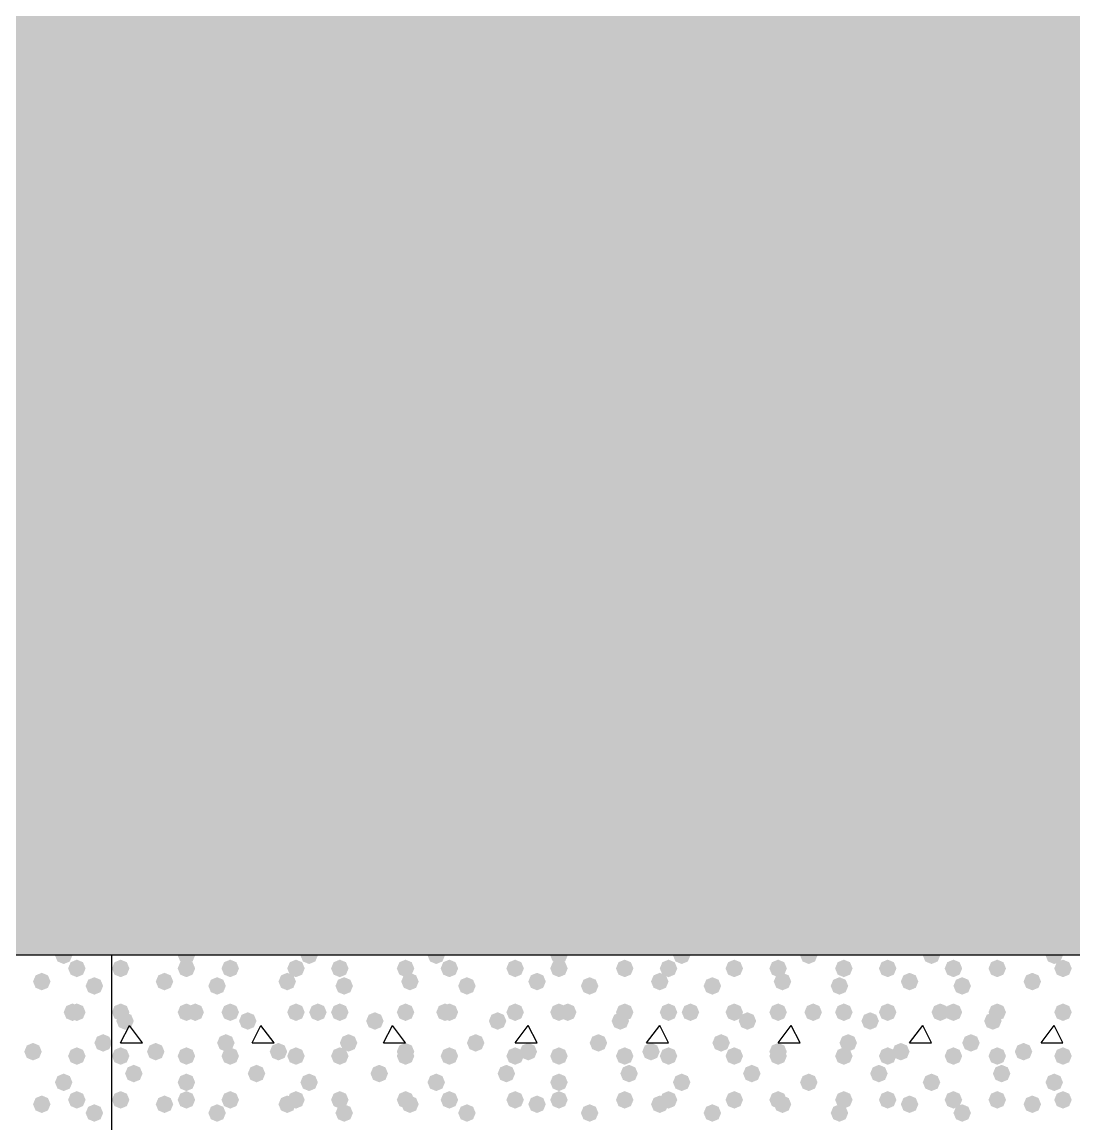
# Model space of a CAD drawing. Header units: millimetres. Extents: x 0 to 420, y 0 to 297.
# Drawn here: x 237.47 to 247.63, y 199.62 to 210.27 of the extents above; entities that cross this region are included whole.
import ezdxf

# ---------------------------------------------------------------- set-up
doc = ezdxf.new("R2010")
doc.units = ezdxf.units.MM
doc.layers.get('0').update_dxf_attribs({"linetype": 'CONTINUOUS'})

msp = doc.modelspace()

# ---------------------------------------------------------------- hatches: boundary and pattern name
at = {"true_color": 0x000008}
h = msp.add_hatch(color=0, dxfattribs=at)
h.paths.add_polyline_path([(378.544667, 220.345), (217.17, 220.345), (378.544667, 201.252667)], flags=0)
h.paths.add_polyline_path([(217.17, 220.345), (378.544667, 201.252667), (217.17, 201.252667)], flags=0)
at = {"true_color": 0x000007}
for points in [[(237.955667, 201.252667), (237.930796, 201.192871), (237.871, 201.168), (237.811204, 201.192871), (237.786333, 201.252667), (237.811204, 201.312462), (237.871, 201.337333), (237.930796, 201.312463)], [(238.082667, 201.125667), (238.057796, 201.065871), (237.998, 201.041), (237.938204, 201.065871), (237.913333, 201.125667), (237.938204, 201.185462), (237.998, 201.210333), (238.057796, 201.185463)], [(237.744, 200.998667), (237.719129, 200.938871), (237.659333, 200.914), (237.599538, 200.938871), (237.574667, 200.998667), (237.599537, 201.058462), (237.659333, 201.083333), (237.719129, 201.058463)], [(238.252, 200.956333), (238.227129, 200.896537), (238.167333, 200.871667), (238.107537, 200.896537), (238.082667, 200.956333), (238.107537, 201.016129), (238.167333, 201.041), (238.227129, 201.016129)], [(238.040333, 200.702333), (238.015462, 200.642537), (237.955667, 200.617667), (237.895871, 200.642537), (237.871, 200.702333), (237.895871, 200.762129), (237.955667, 200.787), (238.015462, 200.762129)], [(238.082667, 200.702333), (238.057796, 200.642537), (237.998, 200.617667), (237.938204, 200.642537), (237.913333, 200.702333), (237.938204, 200.762129), (237.998, 200.787), (238.057796, 200.762129)], [(238.336667, 200.406), (238.311796, 200.346204), (238.252, 200.321333), (238.192204, 200.346204), (238.167333, 200.406), (238.192204, 200.465796), (238.252, 200.490667), (238.311796, 200.465796)], [(237.659333, 200.321333), (237.634462, 200.261537), (237.574667, 200.236667), (237.514871, 200.261537), (237.49, 200.321333), (237.514871, 200.381129), (237.574667, 200.406), (237.634462, 200.381129)], [(238.082667, 200.279), (238.057796, 200.219204), (237.998, 200.194333), (237.938204, 200.219204), (237.913333, 200.279), (237.938204, 200.338796), (237.998, 200.363667), (238.057796, 200.338796)], [(237.955667, 200.025), (237.930796, 199.965204), (237.871, 199.940333), (237.811204, 199.965204), (237.786333, 200.025), (237.811204, 200.084796), (237.871, 200.109667), (237.930796, 200.084796)], [(237.744, 199.813333), (237.719129, 199.753537), (237.659333, 199.728667), (237.599538, 199.753537), (237.574667, 199.813333), (237.599537, 199.873129), (237.659333, 199.898), (237.719129, 199.873129)], [(238.082667, 199.855667), (238.057796, 199.795871), (237.998, 199.771), (237.938204, 199.795871), (237.913333, 199.855667), (237.938204, 199.915462), (237.998, 199.940333), (238.057796, 199.915463)], [(238.252, 199.728667), (238.227129, 199.668871), (238.167333, 199.644), (238.107537, 199.668871), (238.082667, 199.728667), (238.107537, 199.788462), (238.167333, 199.813333), (238.227129, 199.788463)]]:
    msp.add_hatch(color=0, dxfattribs=at).paths.add_polyline_path(points, flags=0)
at = {"true_color": 0x000008}
for points in [[(239.141, 201.252667), (239.116129, 201.192871), (239.056333, 201.168), (238.996538, 201.192871), (238.971667, 201.252667), (238.996537, 201.312462), (239.056333, 201.337333), (239.116129, 201.312463)], [(240.326333, 201.252667), (240.301462, 201.192871), (240.241667, 201.168), (240.181871, 201.192871), (240.157, 201.252667), (240.181871, 201.312462), (240.241667, 201.337333), (240.301462, 201.312463)], [(241.554, 201.252667), (241.529129, 201.192871), (241.469333, 201.168), (241.409538, 201.192871), (241.384667, 201.252667), (241.409537, 201.312462), (241.469333, 201.337333), (241.529129, 201.312463)], [(242.739333, 201.252667), (242.714463, 201.192871), (242.654667, 201.168), (242.594871, 201.192871), (242.57, 201.252667), (242.594871, 201.312462), (242.654667, 201.337333), (242.714462, 201.312463)], [(243.924667, 201.252667), (243.899796, 201.192871), (243.84, 201.168), (243.780204, 201.192871), (243.755333, 201.252667), (243.780204, 201.312462), (243.84, 201.337333), (243.899796, 201.312463)], [(245.152333, 201.252667), (245.127462, 201.192871), (245.067667, 201.168), (245.007871, 201.192871), (244.983, 201.252667), (245.007871, 201.312462), (245.067667, 201.337333), (245.127462, 201.312463)], [(246.337667, 201.252667), (246.312796, 201.192871), (246.253, 201.168), (246.193204, 201.192871), (246.168333, 201.252667), (246.193204, 201.312462), (246.253, 201.337333), (246.312796, 201.312463)], [(247.523, 201.252667), (247.498129, 201.192871), (247.438333, 201.168), (247.378537, 201.192871), (247.353667, 201.252667), (247.378537, 201.312462), (247.438333, 201.337333), (247.498129, 201.312463)], [(238.506, 201.125667), (238.481129, 201.065871), (238.421333, 201.041), (238.361538, 201.065871), (238.336667, 201.125667), (238.361537, 201.185462), (238.421333, 201.210333), (238.481129, 201.185463)], [(239.141, 201.125667), (239.116129, 201.065871), (239.056333, 201.041), (238.996538, 201.065871), (238.971667, 201.125667), (238.996537, 201.185462), (239.056333, 201.210333), (239.116129, 201.185463)], [(239.564333, 201.125667), (239.539463, 201.065871), (239.479667, 201.041), (239.419871, 201.065871), (239.395, 201.125667), (239.419871, 201.185462), (239.479667, 201.210333), (239.539462, 201.185463)], [(240.199333, 201.125667), (240.174463, 201.065871), (240.114667, 201.041), (240.054871, 201.065871), (240.03, 201.125667), (240.054871, 201.185462), (240.114667, 201.210333), (240.174462, 201.185463)], [(240.622667, 201.125667), (240.597796, 201.065871), (240.538, 201.041), (240.478204, 201.065871), (240.453333, 201.125667), (240.478204, 201.185462), (240.538, 201.210333), (240.597796, 201.185463)], [(241.257667, 201.125667), (241.232796, 201.065871), (241.173, 201.041), (241.113204, 201.065871), (241.088333, 201.125667), (241.113204, 201.185462), (241.173, 201.210333), (241.232796, 201.185463)], [(241.681, 201.125667), (241.656129, 201.065871), (241.596333, 201.041), (241.536538, 201.065871), (241.511667, 201.125667), (241.536537, 201.185462), (241.596333, 201.210333), (241.656129, 201.185463)], [(242.316, 201.125667), (242.291129, 201.065871), (242.231333, 201.041), (242.171538, 201.065871), (242.146667, 201.125667), (242.171537, 201.185462), (242.231333, 201.210333), (242.291129, 201.185463)], [(242.739333, 201.125667), (242.714463, 201.065871), (242.654667, 201.041), (242.594871, 201.065871), (242.57, 201.125667), (242.594871, 201.185462), (242.654667, 201.210333), (242.714462, 201.185463)], [(243.374333, 201.125667), (243.349463, 201.065871), (243.289667, 201.041), (243.229871, 201.065871), (243.205, 201.125667), (243.229871, 201.185462), (243.289667, 201.210333), (243.349462, 201.185463)], [(243.797667, 201.125667), (243.772796, 201.065871), (243.713, 201.041), (243.653204, 201.065871), (243.628333, 201.125667), (243.653204, 201.185462), (243.713, 201.210333), (243.772796, 201.185463)], [(244.432667, 201.125667), (244.407796, 201.065871), (244.348, 201.041), (244.288204, 201.065871), (244.263333, 201.125667), (244.288204, 201.185462), (244.348, 201.210333), (244.407796, 201.185463)], [(244.856, 201.125667), (244.831129, 201.065871), (244.771333, 201.041), (244.711538, 201.065871), (244.686667, 201.125667), (244.711537, 201.185462), (244.771333, 201.210333), (244.831129, 201.185463)], [(245.491, 201.125667), (245.466129, 201.065871), (245.406333, 201.041), (245.346538, 201.065871), (245.321667, 201.125667), (245.346537, 201.185462), (245.406333, 201.210333), (245.466129, 201.185463)], [(245.914333, 201.125667), (245.889462, 201.065871), (245.829667, 201.041), (245.769871, 201.065871), (245.745, 201.125667), (245.769871, 201.185462), (245.829667, 201.210333), (245.889462, 201.185463)], [(246.549333, 201.125667), (246.524463, 201.065871), (246.464667, 201.041), (246.404871, 201.065871), (246.38, 201.125667), (246.404871, 201.185462), (246.464667, 201.210333), (246.524462, 201.185463)], [(246.972667, 201.125667), (246.947796, 201.065871), (246.888, 201.041), (246.828204, 201.065871), (246.803333, 201.125667), (246.828204, 201.185462), (246.888, 201.210333), (246.947796, 201.185463)], [(247.607667, 201.125667), (247.582796, 201.065871), (247.523, 201.041), (247.463204, 201.065871), (247.438333, 201.125667), (247.463204, 201.185462), (247.523, 201.210333), (247.582796, 201.185463)], [(238.929333, 200.998667), (238.904462, 200.938871), (238.844667, 200.914), (238.784871, 200.938871), (238.76, 200.998667), (238.784871, 201.058462), (238.844667, 201.083333), (238.904462, 201.058463)], [(239.437333, 200.956333), (239.412463, 200.896537), (239.352667, 200.871667), (239.292871, 200.896537), (239.268, 200.956333), (239.292871, 201.016129), (239.352667, 201.041), (239.412462, 201.016129)], [(240.114667, 200.998667), (240.089796, 200.938871), (240.03, 200.914), (239.970204, 200.938871), (239.945333, 200.998667), (239.970204, 201.058462), (240.03, 201.083333), (240.089796, 201.058463)], [(240.665, 200.956333), (240.640129, 200.896537), (240.580333, 200.871667), (240.520538, 200.896537), (240.495667, 200.956333), (240.520537, 201.016129), (240.580333, 201.041), (240.640129, 201.016129)], [(241.3, 200.998667), (241.275129, 200.938871), (241.215333, 200.914), (241.155538, 200.938871), (241.130667, 200.998667), (241.155537, 201.058462), (241.215333, 201.083333), (241.275129, 201.058463)], [(241.850333, 200.956333), (241.825462, 200.896537), (241.765667, 200.871667), (241.705871, 200.896537), (241.681, 200.956333), (241.705871, 201.016129), (241.765667, 201.041), (241.825462, 201.016129)], [(242.527667, 200.998667), (242.502796, 200.938871), (242.443, 200.914), (242.383204, 200.938871), (242.358333, 200.998667), (242.383204, 201.058462), (242.443, 201.083333), (242.502796, 201.058463)], [(243.035667, 200.956333), (243.010796, 200.896537), (242.951, 200.871667), (242.891204, 200.896537), (242.866333, 200.956333), (242.891204, 201.016129), (242.951, 201.041), (243.010796, 201.016129)], [(243.713, 200.998667), (243.688129, 200.938871), (243.628333, 200.914), (243.568537, 200.938871), (243.543667, 200.998667), (243.568537, 201.058462), (243.628333, 201.083333), (243.688129, 201.058463)], [(244.221, 200.956333), (244.196129, 200.896537), (244.136333, 200.871667), (244.076538, 200.896537), (244.051667, 200.956333), (244.076537, 201.016129), (244.136333, 201.041), (244.196129, 201.016129)], [(244.898333, 200.998667), (244.873462, 200.938871), (244.813667, 200.914), (244.753871, 200.938871), (244.729, 200.998667), (244.753871, 201.058462), (244.813667, 201.083333), (244.873462, 201.058463)], [(245.448667, 200.956333), (245.423796, 200.896537), (245.364, 200.871667), (245.304204, 200.896537), (245.279333, 200.956333), (245.304204, 201.016129), (245.364, 201.041), (245.423796, 201.016129)], [(246.126, 200.998667), (246.101129, 200.938871), (246.041333, 200.914), (245.981538, 200.938871), (245.956667, 200.998667), (245.981537, 201.058462), (246.041333, 201.083333), (246.101129, 201.058463)], [(246.634, 200.956333), (246.609129, 200.896537), (246.549333, 200.871667), (246.489537, 200.896537), (246.464667, 200.956333), (246.489537, 201.016129), (246.549333, 201.041), (246.609129, 201.016129)], [(247.311333, 200.998667), (247.286462, 200.938871), (247.226667, 200.914), (247.166871, 200.938871), (247.142, 200.998667), (247.166871, 201.058462), (247.226667, 201.083333), (247.286462, 201.058463)], [(238.506, 200.702333), (238.481129, 200.642537), (238.421333, 200.617667), (238.361538, 200.642537), (238.336667, 200.702333), (238.361537, 200.762129), (238.421333, 200.787), (238.481129, 200.762129)], [(238.548333, 200.617667), (238.523462, 200.557871), (238.463667, 200.533), (238.403871, 200.557871), (238.379, 200.617667), (238.403871, 200.677462), (238.463667, 200.702333), (238.523462, 200.677463)], [(239.141, 200.702333), (239.116129, 200.642537), (239.056333, 200.617667), (238.996538, 200.642537), (238.971667, 200.702333), (238.996537, 200.762129), (239.056333, 200.787), (239.116129, 200.762129)], [(239.225667, 200.702333), (239.200796, 200.642537), (239.141, 200.617667), (239.081204, 200.642537), (239.056333, 200.702333), (239.081204, 200.762129), (239.141, 200.787), (239.200796, 200.762129)], [(239.564333, 200.702333), (239.539463, 200.642537), (239.479667, 200.617667), (239.419871, 200.642537), (239.395, 200.702333), (239.419871, 200.762129), (239.479667, 200.787), (239.539462, 200.762129)], [(239.733667, 200.617667), (239.708796, 200.557871), (239.649, 200.533), (239.589204, 200.557871), (239.564333, 200.617667), (239.589204, 200.677462), (239.649, 200.702333), (239.708796, 200.677463)], [(240.199333, 200.702333), (240.174463, 200.642537), (240.114667, 200.617667), (240.054871, 200.642537), (240.03, 200.702333), (240.054871, 200.762129), (240.114667, 200.787), (240.174462, 200.762129)], [(240.411, 200.702333), (240.386129, 200.642537), (240.326333, 200.617667), (240.266538, 200.642537), (240.241667, 200.702333), (240.266537, 200.762129), (240.326333, 200.787), (240.386129, 200.762129)], [(240.622667, 200.702333), (240.597796, 200.642537), (240.538, 200.617667), (240.478204, 200.642537), (240.453333, 200.702333), (240.478204, 200.762129), (240.538, 200.787), (240.597796, 200.762129)], [(240.961333, 200.617667), (240.936462, 200.557871), (240.876667, 200.533), (240.816871, 200.557871), (240.792, 200.617667), (240.816871, 200.677462), (240.876667, 200.702333), (240.936462, 200.677463)], [(241.257667, 200.702333), (241.232796, 200.642537), (241.173, 200.617667), (241.113204, 200.642537), (241.088333, 200.702333), (241.113204, 200.762129), (241.173, 200.787), (241.232796, 200.762129)], [(241.638667, 200.702333), (241.613796, 200.642537), (241.554, 200.617667), (241.494204, 200.642537), (241.469333, 200.702333), (241.494204, 200.762129), (241.554, 200.787), (241.613796, 200.762129)], [(241.681, 200.702333), (241.656129, 200.642537), (241.596333, 200.617667), (241.536538, 200.642537), (241.511667, 200.702333), (241.536537, 200.762129), (241.596333, 200.787), (241.656129, 200.762129)], [(242.146667, 200.617667), (242.121796, 200.557871), (242.062, 200.533), (242.002204, 200.557871), (241.977333, 200.617667), (242.002204, 200.677462), (242.062, 200.702333), (242.121796, 200.677463)], [(242.316, 200.702333), (242.291129, 200.642537), (242.231333, 200.617667), (242.171538, 200.642537), (242.146667, 200.702333), (242.171537, 200.762129), (242.231333, 200.787), (242.291129, 200.762129)], [(242.739333, 200.702333), (242.714463, 200.642537), (242.654667, 200.617667), (242.594871, 200.642537), (242.57, 200.702333), (242.594871, 200.762129), (242.654667, 200.787), (242.714462, 200.762129)], [(242.824, 200.702333), (242.799129, 200.642537), (242.739333, 200.617667), (242.679538, 200.642537), (242.654667, 200.702333), (242.679537, 200.762129), (242.739333, 200.787), (242.799129, 200.762129)], [(243.332, 200.617667), (243.307129, 200.557871), (243.247333, 200.533), (243.187537, 200.557871), (243.162667, 200.617667), (243.187537, 200.677462), (243.247333, 200.702333), (243.307129, 200.677463)], [(243.374333, 200.702333), (243.349463, 200.642537), (243.289667, 200.617667), (243.229871, 200.642537), (243.205, 200.702333), (243.229871, 200.762129), (243.289667, 200.787), (243.349462, 200.762129)], [(243.797667, 200.702333), (243.772796, 200.642537), (243.713, 200.617667), (243.653204, 200.642537), (243.628333, 200.702333), (243.653204, 200.762129), (243.713, 200.787), (243.772796, 200.762129)], [(244.009333, 200.702333), (243.984463, 200.642537), (243.924667, 200.617667), (243.864871, 200.642537), (243.84, 200.702333), (243.864871, 200.762129), (243.924667, 200.787), (243.984462, 200.762129)], [(244.432667, 200.702333), (244.407796, 200.642537), (244.348, 200.617667), (244.288204, 200.642537), (244.263333, 200.702333), (244.288204, 200.762129), (244.348, 200.787), (244.407796, 200.762129)], [(244.559667, 200.617667), (244.534796, 200.557871), (244.475, 200.533), (244.415204, 200.557871), (244.390333, 200.617667), (244.415204, 200.677462), (244.475, 200.702333), (244.534796, 200.677463)], [(244.856, 200.702333), (244.831129, 200.642537), (244.771333, 200.617667), (244.711538, 200.642537), (244.686667, 200.702333), (244.711537, 200.762129), (244.771333, 200.787), (244.831129, 200.762129)], [(245.194667, 200.702333), (245.169796, 200.642537), (245.11, 200.617667), (245.050204, 200.642537), (245.025333, 200.702333), (245.050204, 200.762129), (245.11, 200.787), (245.169796, 200.762129)], [(245.491, 200.702333), (245.466129, 200.642537), (245.406333, 200.617667), (245.346538, 200.642537), (245.321667, 200.702333), (245.346537, 200.762129), (245.406333, 200.787), (245.466129, 200.762129)], [(245.745, 200.617667), (245.720129, 200.557871), (245.660333, 200.533), (245.600538, 200.557871), (245.575667, 200.617667), (245.600537, 200.677462), (245.660333, 200.702333), (245.720129, 200.677463)], [(245.914333, 200.702333), (245.889462, 200.642537), (245.829667, 200.617667), (245.769871, 200.642537), (245.745, 200.702333), (245.769871, 200.762129), (245.829667, 200.787), (245.889462, 200.762129)], [(246.422333, 200.702333), (246.397462, 200.642537), (246.337667, 200.617667), (246.277871, 200.642537), (246.253, 200.702333), (246.277871, 200.762129), (246.337667, 200.787), (246.397462, 200.762129)], [(246.549333, 200.702333), (246.524463, 200.642537), (246.464667, 200.617667), (246.404871, 200.642537), (246.38, 200.702333), (246.404871, 200.762129), (246.464667, 200.787), (246.524462, 200.762129)], [(246.930333, 200.617667), (246.905462, 200.557871), (246.845667, 200.533), (246.785871, 200.557871), (246.761, 200.617667), (246.785871, 200.677462), (246.845667, 200.702333), (246.905462, 200.677463)], [(246.972667, 200.702333), (246.947796, 200.642537), (246.888, 200.617667), (246.828204, 200.642537), (246.803333, 200.702333), (246.828204, 200.762129), (246.888, 200.787), (246.947796, 200.762129)], [(247.607667, 200.702333), (247.582796, 200.642537), (247.523, 200.617667), (247.463204, 200.642537), (247.438333, 200.702333), (247.463204, 200.762129), (247.523, 200.787), (247.582796, 200.762129)], [(247.607667, 200.702333), (247.582796, 200.642537), (247.523, 200.617667), (247.463204, 200.642537), (247.438333, 200.702333), (247.463204, 200.762129), (247.523, 200.787), (247.582796, 200.762129)], [(239.522, 200.406), (239.497129, 200.346204), (239.437333, 200.321333), (239.377537, 200.346204), (239.352667, 200.406), (239.377537, 200.465796), (239.437333, 200.490667), (239.497129, 200.465796)], [(240.707333, 200.406), (240.682462, 200.346204), (240.622667, 200.321333), (240.562871, 200.346204), (240.538, 200.406), (240.562871, 200.465796), (240.622667, 200.490667), (240.682462, 200.465796)], [(241.935, 200.406), (241.910129, 200.346204), (241.850333, 200.321333), (241.790538, 200.346204), (241.765667, 200.406), (241.790537, 200.465796), (241.850333, 200.490667), (241.910129, 200.465796)], [(243.120333, 200.406), (243.095462, 200.346204), (243.035667, 200.321333), (242.975871, 200.346204), (242.951, 200.406), (242.975871, 200.465796), (243.035667, 200.490667), (243.095462, 200.465796)], [(244.305667, 200.406), (244.280796, 200.346204), (244.221, 200.321333), (244.161204, 200.346204), (244.136333, 200.406), (244.161204, 200.465796), (244.221, 200.490667), (244.280796, 200.465796)], [(245.533333, 200.406), (245.508463, 200.346204), (245.448667, 200.321333), (245.388871, 200.346204), (245.364, 200.406), (245.388871, 200.465796), (245.448667, 200.490667), (245.508462, 200.465796)], [(246.718667, 200.406), (246.693796, 200.346204), (246.634, 200.321333), (246.574204, 200.346204), (246.549333, 200.406), (246.574204, 200.465796), (246.634, 200.490667), (246.693796, 200.465796)], [(238.844667, 200.321333), (238.819796, 200.261537), (238.76, 200.236667), (238.700204, 200.261537), (238.675333, 200.321333), (238.700204, 200.381129), (238.76, 200.406), (238.819796, 200.381129)], [(240.03, 200.321333), (240.005129, 200.261537), (239.945333, 200.236667), (239.885538, 200.261537), (239.860667, 200.321333), (239.885537, 200.381129), (239.945333, 200.406), (240.005129, 200.381129)], [(241.257667, 200.321333), (241.232796, 200.261537), (241.173, 200.236667), (241.113204, 200.261537), (241.088333, 200.321333), (241.113204, 200.381129), (241.173, 200.406), (241.232796, 200.381129)], [(242.443, 200.321333), (242.418129, 200.261537), (242.358333, 200.236667), (242.298538, 200.261537), (242.273667, 200.321333), (242.298537, 200.381129), (242.358333, 200.406), (242.418129, 200.381129)], [(243.628333, 200.321333), (243.603462, 200.261537), (243.543667, 200.236667), (243.483871, 200.261537), (243.459, 200.321333), (243.483871, 200.381129), (243.543667, 200.406), (243.603462, 200.381129)], [(244.856, 200.321333), (244.831129, 200.261537), (244.771333, 200.236667), (244.711538, 200.261537), (244.686667, 200.321333), (244.711537, 200.381129), (244.771333, 200.406), (244.831129, 200.381129)], [(246.041333, 200.321333), (246.016462, 200.261537), (245.956667, 200.236667), (245.896871, 200.261537), (245.872, 200.321333), (245.896871, 200.381129), (245.956667, 200.406), (246.016462, 200.381129)], [(247.226667, 200.321333), (247.201796, 200.261537), (247.142, 200.236667), (247.082204, 200.261537), (247.057333, 200.321333), (247.082204, 200.381129), (247.142, 200.406), (247.201796, 200.381129)], [(238.506, 200.279), (238.481129, 200.219204), (238.421333, 200.194333), (238.361538, 200.219204), (238.336667, 200.279), (238.361537, 200.338796), (238.421333, 200.363667), (238.481129, 200.338796)], [(239.141, 200.279), (239.116129, 200.219204), (239.056333, 200.194333), (238.996538, 200.219204), (238.971667, 200.279), (238.996537, 200.338796), (239.056333, 200.363667), (239.116129, 200.338796)], [(239.564333, 200.279), (239.539463, 200.219204), (239.479667, 200.194333), (239.419871, 200.219204), (239.395, 200.279), (239.419871, 200.338796), (239.479667, 200.363667), (239.539462, 200.338796)], [(240.199333, 200.279), (240.174463, 200.219204), (240.114667, 200.194333), (240.054871, 200.219204), (240.03, 200.279), (240.054871, 200.338796), (240.114667, 200.363667), (240.174462, 200.338796)], [(240.622667, 200.279), (240.597796, 200.219204), (240.538, 200.194333), (240.478204, 200.219204), (240.453333, 200.279), (240.478204, 200.338796), (240.538, 200.363667), (240.597796, 200.338796)], [(241.257667, 200.279), (241.232796, 200.219204), (241.173, 200.194333), (241.113204, 200.219204), (241.088333, 200.279), (241.113204, 200.338796), (241.173, 200.363667), (241.232796, 200.338796)], [(241.681, 200.279), (241.656129, 200.219204), (241.596333, 200.194333), (241.536538, 200.219204), (241.511667, 200.279), (241.536537, 200.338796), (241.596333, 200.363667), (241.656129, 200.338796)], [(242.316, 200.279), (242.291129, 200.219204), (242.231333, 200.194333), (242.171538, 200.219204), (242.146667, 200.279), (242.171537, 200.338796), (242.231333, 200.363667), (242.291129, 200.338796)], [(242.739333, 200.279), (242.714463, 200.219204), (242.654667, 200.194333), (242.594871, 200.219204), (242.57, 200.279), (242.594871, 200.338796), (242.654667, 200.363667), (242.714462, 200.338796)], [(243.374333, 200.279), (243.349463, 200.219204), (243.289667, 200.194333), (243.229871, 200.219204), (243.205, 200.279), (243.229871, 200.338796), (243.289667, 200.363667), (243.349462, 200.338796)], [(243.797667, 200.279), (243.772796, 200.219204), (243.713, 200.194333), (243.653204, 200.219204), (243.628333, 200.279), (243.653204, 200.338796), (243.713, 200.363667), (243.772796, 200.338796)], [(244.432667, 200.279), (244.407796, 200.219204), (244.348, 200.194333), (244.288204, 200.219204), (244.263333, 200.279), (244.288204, 200.338796), (244.348, 200.363667), (244.407796, 200.338796)], [(244.856, 200.279), (244.831129, 200.219204), (244.771333, 200.194333), (244.711538, 200.219204), (244.686667, 200.279), (244.711537, 200.338796), (244.771333, 200.363667), (244.831129, 200.338796)], [(245.491, 200.279), (245.466129, 200.219204), (245.406333, 200.194333), (245.346538, 200.219204), (245.321667, 200.279), (245.346537, 200.338796), (245.406333, 200.363667), (245.466129, 200.338796)], [(245.914333, 200.279), (245.889462, 200.219204), (245.829667, 200.194333), (245.769871, 200.219204), (245.745, 200.279), (245.769871, 200.338796), (245.829667, 200.363667), (245.889462, 200.338796)], [(246.549333, 200.279), (246.524463, 200.219204), (246.464667, 200.194333), (246.404871, 200.219204), (246.38, 200.279), (246.404871, 200.338796), (246.464667, 200.363667), (246.524462, 200.338796)], [(246.972667, 200.279), (246.947796, 200.219204), (246.888, 200.194333), (246.828204, 200.219204), (246.803333, 200.279), (246.828204, 200.338796), (246.888, 200.363667), (246.947796, 200.338796)], [(247.607667, 200.279), (247.582796, 200.219204), (247.523, 200.194333), (247.463204, 200.219204), (247.438333, 200.279), (247.463204, 200.338796), (247.523, 200.363667), (247.582796, 200.338796)], [(238.633, 200.109667), (238.608129, 200.049871), (238.548333, 200.025), (238.488538, 200.049871), (238.463667, 200.109667), (238.488537, 200.169462), (238.548333, 200.194333), (238.608129, 200.169463)], [(239.818333, 200.109667), (239.793462, 200.049871), (239.733667, 200.025), (239.673871, 200.049871), (239.649, 200.109667), (239.673871, 200.169462), (239.733667, 200.194333), (239.793462, 200.169463)], [(241.003667, 200.109667), (240.978796, 200.049871), (240.919, 200.025), (240.859204, 200.049871), (240.834333, 200.109667), (240.859204, 200.169462), (240.919, 200.194333), (240.978796, 200.169463)], [(242.231333, 200.109667), (242.206462, 200.049871), (242.146667, 200.025), (242.086871, 200.049871), (242.062, 200.109667), (242.086871, 200.169462), (242.146667, 200.194333), (242.206462, 200.169463)], [(243.416667, 200.109667), (243.391796, 200.049871), (243.332, 200.025), (243.272204, 200.049871), (243.247333, 200.109667), (243.272204, 200.169462), (243.332, 200.194333), (243.391796, 200.169463)], [(244.602, 200.109667), (244.577129, 200.049871), (244.517333, 200.025), (244.457538, 200.049871), (244.432667, 200.109667), (244.457537, 200.169462), (244.517333, 200.194333), (244.577129, 200.169463)], [(245.829667, 200.109667), (245.804796, 200.049871), (245.745, 200.025), (245.685204, 200.049871), (245.660333, 200.109667), (245.685204, 200.169462), (245.745, 200.194333), (245.804796, 200.169463)], [(247.015, 200.109667), (246.990129, 200.049871), (246.930333, 200.025), (246.870538, 200.049871), (246.845667, 200.109667), (246.870537, 200.169462), (246.930333, 200.194333), (246.990129, 200.169463)], [(239.141, 200.025), (239.116129, 199.965204), (239.056333, 199.940333), (238.996538, 199.965204), (238.971667, 200.025), (238.996537, 200.084796), (239.056333, 200.109667), (239.116129, 200.084796)], [(240.326333, 200.025), (240.301462, 199.965204), (240.241667, 199.940333), (240.181871, 199.965204), (240.157, 200.025), (240.181871, 200.084796), (240.241667, 200.109667), (240.301462, 200.084796)], [(241.554, 200.025), (241.529129, 199.965204), (241.469333, 199.940333), (241.409538, 199.965204), (241.384667, 200.025), (241.409537, 200.084796), (241.469333, 200.109667), (241.529129, 200.084796)], [(242.739333, 200.025), (242.714463, 199.965204), (242.654667, 199.940333), (242.594871, 199.965204), (242.57, 200.025), (242.594871, 200.084796), (242.654667, 200.109667), (242.714462, 200.084796)], [(243.924667, 200.025), (243.899796, 199.965204), (243.84, 199.940333), (243.780204, 199.965204), (243.755333, 200.025), (243.780204, 200.084796), (243.84, 200.109667), (243.899796, 200.084796)], [(245.152333, 200.025), (245.127462, 199.965204), (245.067667, 199.940333), (245.007871, 199.965204), (244.983, 200.025), (245.007871, 200.084796), (245.067667, 200.109667), (245.127462, 200.084796)], [(246.337667, 200.025), (246.312796, 199.965204), (246.253, 199.940333), (246.193204, 199.965204), (246.168333, 200.025), (246.193204, 200.084796), (246.253, 200.109667), (246.312796, 200.084796)], [(247.523, 200.025), (247.498129, 199.965204), (247.438333, 199.940333), (247.378537, 199.965204), (247.353667, 200.025), (247.378537, 200.084796), (247.438333, 200.109667), (247.498129, 200.084796)], [(238.506, 199.855667), (238.481129, 199.795871), (238.421333, 199.771), (238.361538, 199.795871), (238.336667, 199.855667), (238.361537, 199.915462), (238.421333, 199.940333), (238.481129, 199.915463)], [(238.929333, 199.813333), (238.904462, 199.753537), (238.844667, 199.728667), (238.784871, 199.753537), (238.76, 199.813333), (238.784871, 199.873129), (238.844667, 199.898), (238.904462, 199.873129)], [(239.141, 199.855667), (239.116129, 199.795871), (239.056333, 199.771), (238.996538, 199.795871), (238.971667, 199.855667), (238.996537, 199.915462), (239.056333, 199.940333), (239.116129, 199.915463)], [(239.564333, 199.855667), (239.539463, 199.795871), (239.479667, 199.771), (239.419871, 199.795871), (239.395, 199.855667), (239.419871, 199.915462), (239.479667, 199.940333), (239.539462, 199.915463)], [(240.114667, 199.813333), (240.089796, 199.753537), (240.03, 199.728667), (239.970204, 199.753537), (239.945333, 199.813333), (239.970204, 199.873129), (240.03, 199.898), (240.089796, 199.873129)], [(240.199333, 199.855667), (240.174463, 199.795871), (240.114667, 199.771), (240.054871, 199.795871), (240.03, 199.855667), (240.054871, 199.915462), (240.114667, 199.940333), (240.174462, 199.915463)], [(240.622667, 199.855667), (240.597796, 199.795871), (240.538, 199.771), (240.478204, 199.795871), (240.453333, 199.855667), (240.478204, 199.915462), (240.538, 199.940333), (240.597796, 199.915463)], [(241.257667, 199.855667), (241.232796, 199.795871), (241.173, 199.771), (241.113204, 199.795871), (241.088333, 199.855667), (241.113204, 199.915462), (241.173, 199.940333), (241.232796, 199.915463)], [(241.3, 199.813333), (241.275129, 199.753537), (241.215333, 199.728667), (241.155538, 199.753537), (241.130667, 199.813333), (241.155537, 199.873129), (241.215333, 199.898), (241.275129, 199.873129)], [(241.681, 199.855667), (241.656129, 199.795871), (241.596333, 199.771), (241.536538, 199.795871), (241.511667, 199.855667), (241.536537, 199.915462), (241.596333, 199.940333), (241.656129, 199.915463)], [(242.316, 199.855667), (242.291129, 199.795871), (242.231333, 199.771), (242.171538, 199.795871), (242.146667, 199.855667), (242.171537, 199.915462), (242.231333, 199.940333), (242.291129, 199.915463)], [(242.527667, 199.813333), (242.502796, 199.753537), (242.443, 199.728667), (242.383204, 199.753537), (242.358333, 199.813333), (242.383204, 199.873129), (242.443, 199.898), (242.502796, 199.873129)], [(242.739333, 199.855667), (242.714463, 199.795871), (242.654667, 199.771), (242.594871, 199.795871), (242.57, 199.855667), (242.594871, 199.915462), (242.654667, 199.940333), (242.714462, 199.915463)], [(243.374333, 199.855667), (243.349463, 199.795871), (243.289667, 199.771), (243.229871, 199.795871), (243.205, 199.855667), (243.229871, 199.915462), (243.289667, 199.940333), (243.349462, 199.915463)], [(243.713, 199.813333), (243.688129, 199.753537), (243.628333, 199.728667), (243.568537, 199.753537), (243.543667, 199.813333), (243.568537, 199.873129), (243.628333, 199.898), (243.688129, 199.873129)], [(243.797667, 199.855667), (243.772796, 199.795871), (243.713, 199.771), (243.653204, 199.795871), (243.628333, 199.855667), (243.653204, 199.915462), (243.713, 199.940333), (243.772796, 199.915463)], [(244.432667, 199.855667), (244.407796, 199.795871), (244.348, 199.771), (244.288204, 199.795871), (244.263333, 199.855667), (244.288204, 199.915462), (244.348, 199.940333), (244.407796, 199.915463)], [(244.856, 199.855667), (244.831129, 199.795871), (244.771333, 199.771), (244.711538, 199.795871), (244.686667, 199.855667), (244.711537, 199.915462), (244.771333, 199.940333), (244.831129, 199.915463)], [(244.898333, 199.813333), (244.873462, 199.753537), (244.813667, 199.728667), (244.753871, 199.753537), (244.729, 199.813333), (244.753871, 199.873129), (244.813667, 199.898), (244.873462, 199.873129)], [(245.491, 199.855667), (245.466129, 199.795871), (245.406333, 199.771), (245.346538, 199.795871), (245.321667, 199.855667), (245.346537, 199.915462), (245.406333, 199.940333), (245.466129, 199.915463)], [(245.914333, 199.855667), (245.889462, 199.795871), (245.829667, 199.771), (245.769871, 199.795871), (245.745, 199.855667), (245.769871, 199.915462), (245.829667, 199.940333), (245.889462, 199.915463)], [(246.126, 199.813333), (246.101129, 199.753537), (246.041333, 199.728667), (245.981538, 199.753537), (245.956667, 199.813333), (245.981537, 199.873129), (246.041333, 199.898), (246.101129, 199.873129)], [(246.549333, 199.855667), (246.524463, 199.795871), (246.464667, 199.771), (246.404871, 199.795871), (246.38, 199.855667), (246.404871, 199.915462), (246.464667, 199.940333), (246.524462, 199.915463)], [(246.972667, 199.855667), (246.947796, 199.795871), (246.888, 199.771), (246.828204, 199.795871), (246.803333, 199.855667), (246.828204, 199.915462), (246.888, 199.940333), (246.947796, 199.915463)], [(247.311333, 199.813333), (247.286462, 199.753537), (247.226667, 199.728667), (247.166871, 199.753537), (247.142, 199.813333), (247.166871, 199.873129), (247.226667, 199.898), (247.286462, 199.873129)], [(247.607667, 199.855667), (247.582796, 199.795871), (247.523, 199.771), (247.463204, 199.795871), (247.438333, 199.855667), (247.463204, 199.915462), (247.523, 199.940333), (247.582796, 199.915463)], [(239.437333, 199.728667), (239.412463, 199.668871), (239.352667, 199.644), (239.292871, 199.668871), (239.268, 199.728667), (239.292871, 199.788462), (239.352667, 199.813333), (239.412462, 199.788463)], [(240.665, 199.728667), (240.640129, 199.668871), (240.580333, 199.644), (240.520538, 199.668871), (240.495667, 199.728667), (240.520537, 199.788462), (240.580333, 199.813333), (240.640129, 199.788463)], [(241.850333, 199.728667), (241.825462, 199.668871), (241.765667, 199.644), (241.705871, 199.668871), (241.681, 199.728667), (241.705871, 199.788462), (241.765667, 199.813333), (241.825462, 199.788463)], [(243.035667, 199.728667), (243.010796, 199.668871), (242.951, 199.644), (242.891204, 199.668871), (242.866333, 199.728667), (242.891204, 199.788462), (242.951, 199.813333), (243.010796, 199.788463)], [(244.221, 199.728667), (244.196129, 199.668871), (244.136333, 199.644), (244.076538, 199.668871), (244.051667, 199.728667), (244.076537, 199.788462), (244.136333, 199.813333), (244.196129, 199.788463)], [(245.448667, 199.728667), (245.423796, 199.668871), (245.364, 199.644), (245.304204, 199.668871), (245.279333, 199.728667), (245.304204, 199.788462), (245.364, 199.813333), (245.423796, 199.788463)], [(246.634, 199.728667), (246.609129, 199.668871), (246.549333, 199.644), (246.489537, 199.668871), (246.464667, 199.728667), (246.489537, 199.788462), (246.549333, 199.813333), (246.609129, 199.788463)]]:
    msp.add_hatch(color=0, dxfattribs=at).paths.add_polyline_path(points, flags=0)

# ---------------------------------------------------------------- linework, layer by layer
at = {"color": 0, "true_color": 0x000007}
for points in [[(31.369, 201.252667), (31.369, 177.927), (379.603, 177.927), (379.603, 201.252667), (217.17, 201.252667), (217.17, 222.461667), (193.844333, 222.461667), (193.844333, 201.252667)], [(31.369, 201.252667), (31.369, 177.927), (379.603, 177.927), (379.603, 201.252667), (217.17, 201.252667), (217.17, 222.461667), (193.844333, 222.461667), (193.844333, 201.252667)], [(236.22, 201.252667), (236.22, 199.136), (238.336667, 199.136), (238.336667, 201.252667)]]:
    msp.add_lwpolyline(points, close=True, dxfattribs=at)
at = {"color": 0, "true_color": 0x000008}
msp.add_lwpolyline([(217.17, 220.345), (378.544667, 201.252667), (217.17, 201.252667)], close=True, dxfattribs=at)
at = {"color": 0, "true_color": 0x000007}
msp.add_lwpolyline([(257.429, 201.252667), (238.336667, 201.252667)], dxfattribs=at)
at = {"color": 0, "true_color": 0x000008}
for points in [[(238.421333, 200.406), (238.506, 200.575333)], [(238.633, 200.406), (238.506, 200.575333)], [(239.691333, 200.406), (239.776, 200.575333)], [(239.903, 200.406), (239.776, 200.575333)], [(240.961333, 200.406), (241.046, 200.575333)], [(241.173, 200.406), (241.046, 200.575333)], [(242.231333, 200.406), (242.358333, 200.575333)], [(242.443, 200.406), (242.358333, 200.575333)], [(243.501333, 200.406), (243.628333, 200.575333)], [(243.713, 200.406), (243.628333, 200.575333)], [(244.771333, 200.406), (244.898333, 200.575333)], [(244.983, 200.406), (244.898333, 200.575333)], [(246.041333, 200.406), (246.168333, 200.575333)], [(246.253, 200.406), (246.168333, 200.575333)], [(247.311333, 200.406), (247.438333, 200.575333)], [(247.523, 200.406), (247.438333, 200.575333)], [(238.421333, 200.406), (238.633, 200.406)], [(239.691333, 200.406), (239.903, 200.406)], [(240.961333, 200.406), (241.173, 200.406)], [(242.231333, 200.406), (242.443, 200.406)], [(243.501333, 200.406), (243.713, 200.406)], [(244.771333, 200.406), (244.983, 200.406)], [(246.041333, 200.406), (246.253, 200.406)], [(247.311333, 200.406), (247.523, 200.406)]]:
    msp.add_lwpolyline(points, dxfattribs=at)

doc.saveas('drawing.dxf')
